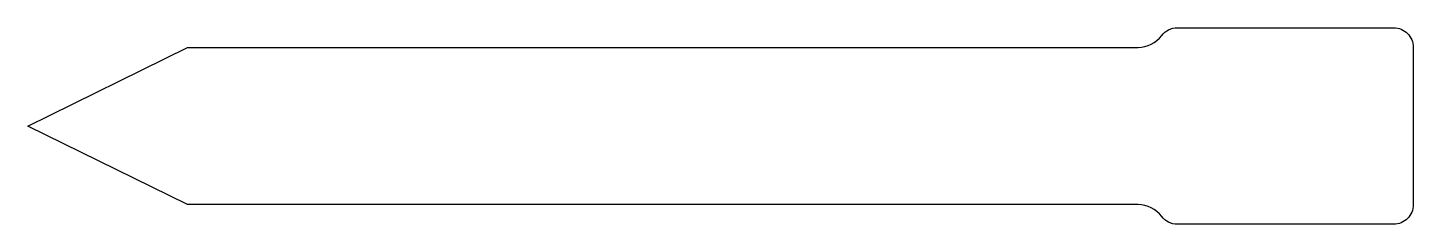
# Model space of a CAD drawing. Header units: millimetres. Extents: x -166 to -25, y -50 to -30.
import ezdxf

# ---------------------------------------------------------------- set-up
doc = ezdxf.new("R2010")
doc.units = ezdxf.units.MM
doc.layers.get('0').update_dxf_attribs({"linetype": 'CONTINUOUS'})

msp = doc.modelspace()

# ---------------------------------------------------------------- linework, layer by layer
msp.add_lwpolyline([(-53, -48), (-149.75, -48), (-166, -40), (-149.75, -32), (-53, -32, 0.236068), (-50.6, -30.8, -0.236068), (-49, -30), (-27, -30, -0.414214), (-25, -32), (-25, -48, -0.414214), (-27, -50), (-49, -50, -0.236068), (-50.6, -49.2, 0.236068)], format="xyb", close=True)

doc.saveas('drawing.dxf')
